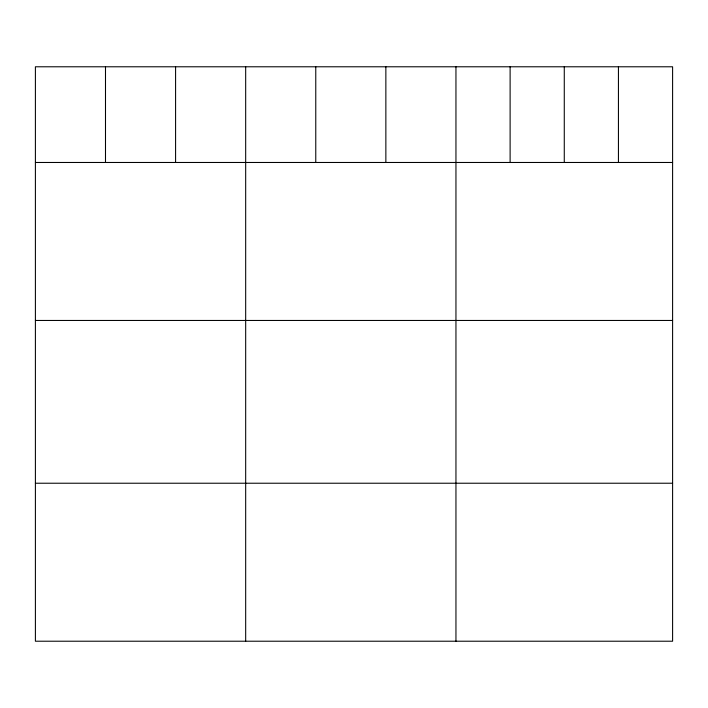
<?xml version="1.0" encoding="UTF-8"?>
<svg xmlns="http://www.w3.org/2000/svg" width="708" height="708" viewBox="0 0 708 708"><rect width="100%" height="100%" fill="white"/><g stroke="black" fill="none" stroke-linecap="round" stroke-linejoin="round"><path stroke-width="1.06" d="M672.6 162.477L672.6 641.218L35.4 641.218L35.4 66.782L672.6 66.782L672.6 162.477L35.4 162.477M35.4 320.459L672.6 320.459M35.4 483.228L672.6 483.228M618.438 66.782L618.438 162.477M564.276 66.782L564.276 162.477M510.114 66.782L510.114 162.477M455.952 66.782L455.952 641.218M385.86 66.782L385.86 162.477M315.768 66.782L315.768 162.477M245.676 66.782L245.676 641.218M175.584 66.782L175.584 162.477M105.492 66.782L105.492 162.477"/></g></svg>
